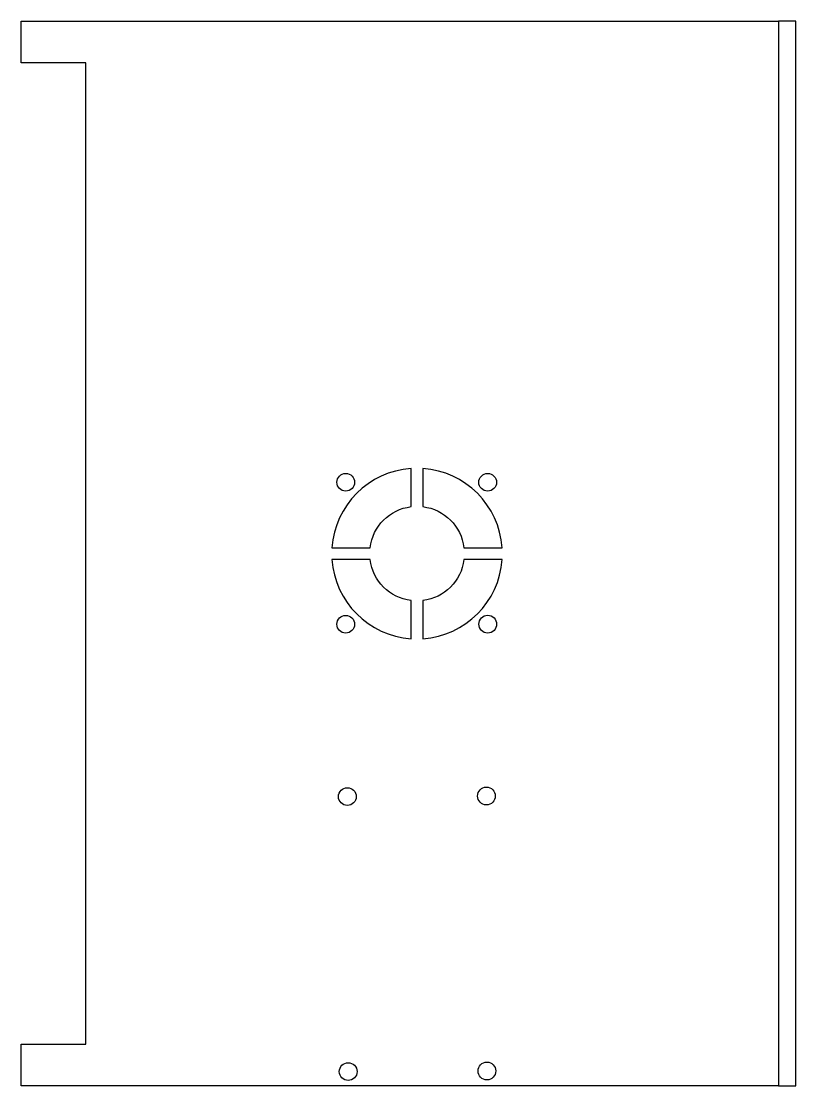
# Model space of a CAD drawing. Header units: millimetres. Extents: x -121 to 10, y -100 to 80.
import ezdxf

# ---------------------------------------------------------------- set-up
doc = ezdxf.new("R2010")
doc.units = ezdxf.units.MM
doc.layers.get('0').update_dxf_attribs({"linetype": 'CONTINUOUS'})

msp = doc.modelspace()

# ---------------------------------------------------------------- linework, layer by layer
for p, q in [((10.35, 80.08), (7.46, 80.08)), ((10.35, -99.92), (10.35, 80.08)), ((7.46, -99.92), (10.35, -99.92))]:
    msp.add_line(p, q)
msp.add_lwpolyline([(-109.65, -92.92), (-109.65, 73.08), (-120.54, 73.08), (-120.54, 80.08), (7.46, 80.08), (7.46, -99.92), (-120.54, -99.92), (-120.54, -92.92)], close=True)
for points in [[(-68.04, -8.94), (-61.59, -8.94, -0.342564), (-54.66, -2), (-54.66, 4.45, 0.374124)], [(-45.72, -8.94), (-39.27, -8.94, 0.374124), (-52.66, 4.45), (-52.66, -2, -0.342564)], [(-54.66, -24.33), (-54.66, -17.88, -0.342564), (-61.59, -10.94), (-68.04, -10.94, 0.374124)], [(-39.27, -10.94), (-45.72, -10.94, -0.342564), (-52.66, -17.88), (-52.66, -24.33, 0.374124)]]:
    msp.add_lwpolyline(points, format="xyb", close=True)
for centre in [(-65.7, 2.12), (-41.72, 2.12), (-65.71, -21.88), (-41.7, -21.87), (-65.43, -51.03), (-41.93, -50.93), (-65.29, -97.53), (-41.84, -97.43)]:
    msp.add_circle(centre, 1.5)

doc.saveas('drawing.dxf')
